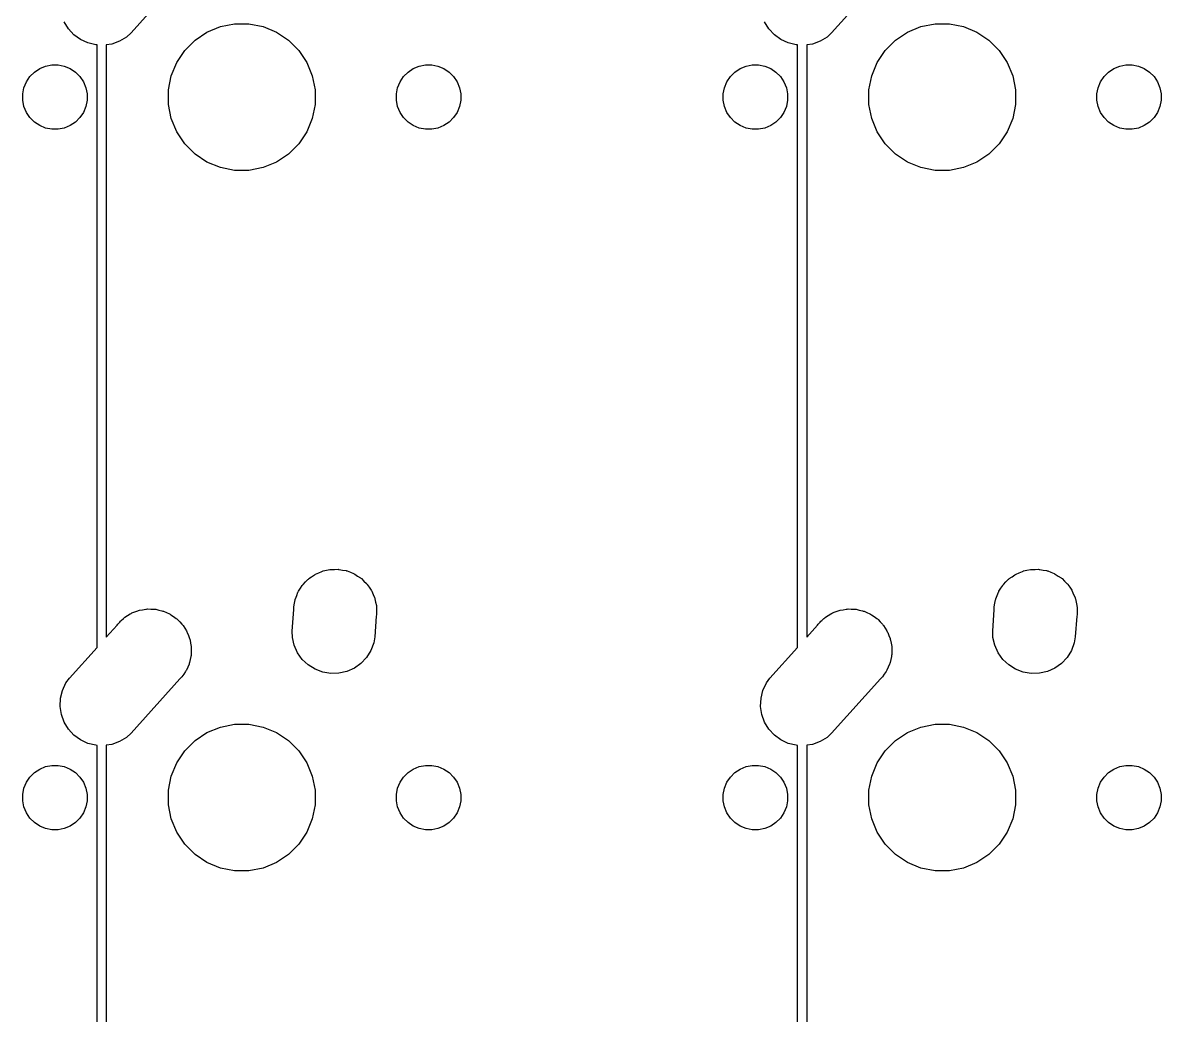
# Model space of a CAD drawing. Extents: x 74 to 207, y -150 to -40.
# Drawn here: x 115.49 to 146.45, y -93.23 to -66.24 of the extents above; entities that cross this region are included whole.
import ezdxf

# ---------------------------------------------------------------- set-up
doc = ezdxf.new("R2010")
doc.units = 0
doc.layers.add('BLACK', color=7, linetype='CONTINUOUS')

msp = doc.modelspace()

# ---------------------------------------------------------------- linework, layer by layer
at = {"layer": 'BLACK', "linetype": 'CONTINUOUS'}
for p, q in [((119.761, -65.0364), (118.434, -66.515)), ((138.811, -65.0364), (137.484, -66.515)), ((116.729, -66.4004), (116.614, -66.2109)), ((135.779, -66.4004), (135.664, -66.2109)), ((116.879, -66.5639), (116.729, -66.4004)), ((117.057, -66.695), (116.879, -66.5639)), ((118.434, -66.515), (118.312, -66.6271)), ((120.173, -66.7137), (120.499, -66.4955)), ((120.499, -66.4955), (120.862, -66.3452)), ((120.862, -66.3452), (121.247, -66.2686)), ((121.247, -66.2686), (121.64, -66.2686)), ((121.64, -66.2686), (122.025, -66.3452)), ((122.025, -66.3452), (122.388, -66.4955)), ((122.388, -66.4955), (122.715, -66.7137)), ((135.929, -66.5639), (135.779, -66.4004)), ((136.107, -66.695), (135.929, -66.5639)), ((137.484, -66.515), (137.362, -66.6271)), ((139.223, -66.7137), (139.549, -66.4955)), ((139.549, -66.4955), (139.912, -66.3452)), ((139.912, -66.3452), (140.297, -66.2686)), ((140.297, -66.2686), (140.69, -66.2686)), ((140.69, -66.2686), (141.075, -66.3452)), ((141.075, -66.3452), (141.438, -66.4955)), ((141.438, -66.4955), (141.765, -66.7137)), ((117.258, -66.7888), (117.057, -66.695)), ((117.473, -66.8415), (117.258, -66.7888)), ((117.509, -66.8431), (117.473, -66.8415)), ((117.509, -83.2273), (117.509, -66.8431)), ((117.914, -66.8177), (117.759, -66.8415)), ((117.759, -66.8415), (117.759, -82.9486)), ((118.122, -66.742), (117.914, -66.8177)), ((118.312, -66.6271), (118.122, -66.742)), ((119.895, -66.9915), (120.173, -66.7137)), ((122.715, -66.7137), (122.993, -66.9915)), ((136.308, -66.7888), (136.107, -66.695)), ((136.523, -66.8415), (136.308, -66.7888)), ((136.559, -66.8431), (136.523, -66.8415)), ((136.559, -83.2273), (136.559, -66.8431)), ((136.964, -66.8177), (136.809, -66.8415)), ((136.809, -66.8415), (136.809, -82.9486)), ((137.172, -66.742), (136.964, -66.8177)), ((137.362, -66.6271), (137.172, -66.742)), ((138.945, -66.9915), (139.223, -66.7137)), ((141.765, -66.7137), (142.043, -66.9915)), ((119.677, -67.318), (119.895, -66.9915)), ((122.993, -66.9915), (123.211, -67.318)), ((138.727, -67.318), (138.945, -66.9915)), ((142.043, -66.9915), (142.261, -67.318)), ((115.806, -67.5828), (115.949, -67.4871)), ((115.949, -67.4871), (116.109, -67.4211)), ((116.109, -67.4211), (116.278, -67.3875)), ((116.278, -67.3875), (116.45, -67.3875)), ((116.45, -67.3875), (116.619, -67.4211)), ((116.619, -67.4211), (116.778, -67.4871)), ((116.778, -67.4871), (116.922, -67.5828)), ((119.526, -67.6809), (119.677, -67.318)), ((123.211, -67.318), (123.361, -67.6809)), ((125.966, -67.5828), (126.109, -67.4871)), ((126.109, -67.4871), (126.269, -67.4211)), ((126.269, -67.4211), (126.438, -67.3875)), ((126.438, -67.3875), (126.61, -67.3875)), ((126.61, -67.3875), (126.779, -67.4211)), ((126.779, -67.4211), (126.938, -67.4871)), ((126.938, -67.4871), (127.082, -67.5828)), ((134.856, -67.5828), (134.999, -67.4871)), ((134.999, -67.4871), (135.159, -67.4211)), ((135.159, -67.4211), (135.328, -67.3875)), ((135.328, -67.3875), (135.5, -67.3875)), ((135.5, -67.3875), (135.669, -67.4211)), ((135.669, -67.4211), (135.828, -67.4871)), ((135.828, -67.4871), (135.972, -67.5828)), ((138.576, -67.6809), (138.727, -67.318)), ((142.261, -67.318), (142.411, -67.6809)), ((145.016, -67.5828), (145.159, -67.4871)), ((145.159, -67.4871), (145.319, -67.4211)), ((145.319, -67.4211), (145.488, -67.3875)), ((145.488, -67.3875), (145.66, -67.3875)), ((145.66, -67.3875), (145.829, -67.4211)), ((145.829, -67.4211), (145.988, -67.4871)), ((145.988, -67.4871), (146.132, -67.5828)), ((115.588, -67.848), (115.684, -67.7047)), ((115.684, -67.7047), (115.806, -67.5828)), ((116.922, -67.5828), (117.043, -67.7047)), ((117.043, -67.7047), (117.139, -67.848)), ((119.45, -68.0661), (119.526, -67.6809)), ((123.361, -67.6809), (123.438, -68.0661)), ((125.748, -67.848), (125.844, -67.7047)), ((125.844, -67.7047), (125.966, -67.5828)), ((127.082, -67.5828), (127.203, -67.7047)), ((127.203, -67.7047), (127.299, -67.848)), ((134.638, -67.848), (134.734, -67.7047)), ((134.734, -67.7047), (134.856, -67.5828)), ((135.972, -67.5828), (136.093, -67.7047)), ((136.093, -67.7047), (136.189, -67.848)), ((138.5, -68.0661), (138.576, -67.6809)), ((142.411, -67.6809), (142.488, -68.0661)), ((144.798, -67.848), (144.894, -67.7047)), ((144.894, -67.7047), (145.016, -67.5828)), ((146.132, -67.5828), (146.253, -67.7047)), ((146.253, -67.7047), (146.349, -67.848)), ((115.489, -68.1763), (115.522, -68.0073)), ((115.522, -68.0073), (115.588, -67.848)), ((117.139, -67.848), (117.205, -68.0073)), ((117.205, -68.0073), (117.239, -68.1763)), ((119.45, -68.4589), (119.45, -68.0661)), ((123.438, -68.0661), (123.438, -68.4589)), ((125.649, -68.1763), (125.682, -68.0073)), ((125.682, -68.0073), (125.748, -67.848)), ((127.299, -67.848), (127.365, -68.0073)), ((127.365, -68.0073), (127.399, -68.1763)), ((134.539, -68.1763), (134.572, -68.0073)), ((134.572, -68.0073), (134.638, -67.848)), ((136.189, -67.848), (136.255, -68.0073)), ((136.255, -68.0073), (136.289, -68.1763)), ((138.5, -68.4589), (138.5, -68.0661)), ((142.488, -68.0661), (142.488, -68.4589)), ((144.699, -68.1763), (144.732, -68.0073)), ((144.732, -68.0073), (144.798, -67.848)), ((146.349, -67.848), (146.415, -68.0073)), ((146.415, -68.0073), (146.449, -68.1763)), ((115.489, -68.3487), (115.489, -68.1763)), ((115.522, -68.5177), (115.489, -68.3487)), ((117.239, -68.3487), (117.205, -68.5177)), ((117.239, -68.1763), (117.239, -68.3487)), ((125.649, -68.3487), (125.649, -68.1763)), ((125.682, -68.5177), (125.649, -68.3487)), ((127.399, -68.3487), (127.365, -68.5177)), ((127.399, -68.1763), (127.399, -68.3487)), ((134.539, -68.3487), (134.539, -68.1763)), ((134.572, -68.5177), (134.539, -68.3487)), ((136.289, -68.3487), (136.255, -68.5177)), ((136.289, -68.1763), (136.289, -68.3487)), ((144.699, -68.3487), (144.699, -68.1763)), ((144.732, -68.5177), (144.699, -68.3487)), ((146.449, -68.3487), (146.415, -68.5177)), ((146.449, -68.1763), (146.449, -68.3487)), ((115.588, -68.677), (115.522, -68.5177)), ((115.684, -68.8203), (115.588, -68.677)), ((117.139, -68.677), (117.043, -68.8203)), ((117.205, -68.5177), (117.139, -68.677)), ((119.526, -68.8441), (119.45, -68.4589)), ((123.438, -68.4589), (123.361, -68.8441)), ((125.748, -68.677), (125.682, -68.5177)), ((125.844, -68.8203), (125.748, -68.677)), ((127.299, -68.677), (127.203, -68.8203)), ((127.365, -68.5177), (127.299, -68.677)), ((134.638, -68.677), (134.572, -68.5177)), ((134.734, -68.8203), (134.638, -68.677)), ((136.189, -68.677), (136.093, -68.8203)), ((136.255, -68.5177), (136.189, -68.677)), ((138.576, -68.8441), (138.5, -68.4589)), ((142.488, -68.4589), (142.411, -68.8441)), ((144.798, -68.677), (144.732, -68.5177)), ((144.894, -68.8203), (144.798, -68.677)), ((146.349, -68.677), (146.253, -68.8203)), ((146.415, -68.5177), (146.349, -68.677)), ((115.806, -68.9422), (115.684, -68.8203)), ((115.949, -69.0379), (115.806, -68.9422)), ((116.109, -69.1039), (115.949, -69.0379)), ((116.778, -69.0379), (116.619, -69.1039)), ((116.922, -68.9422), (116.778, -69.0379)), ((117.043, -68.8203), (116.922, -68.9422)), ((119.677, -69.207), (119.526, -68.8441)), ((123.361, -68.8441), (123.211, -69.207)), ((125.966, -68.9422), (125.844, -68.8203)), ((126.109, -69.0379), (125.966, -68.9422)), ((126.269, -69.1039), (126.109, -69.0379)), ((126.938, -69.0379), (126.779, -69.1039)), ((127.082, -68.9422), (126.938, -69.0379)), ((127.203, -68.8203), (127.082, -68.9422)), ((134.856, -68.9422), (134.734, -68.8203)), ((134.999, -69.0379), (134.856, -68.9422)), ((135.159, -69.1039), (134.999, -69.0379)), ((135.828, -69.0379), (135.669, -69.1039)), ((135.972, -68.9422), (135.828, -69.0379)), ((136.093, -68.8203), (135.972, -68.9422)), ((138.727, -69.207), (138.576, -68.8441)), ((142.411, -68.8441), (142.261, -69.207)), ((145.016, -68.9422), (144.894, -68.8203)), ((145.159, -69.0379), (145.016, -68.9422)), ((145.319, -69.1039), (145.159, -69.0379)), ((145.988, -69.0379), (145.829, -69.1039)), ((146.132, -68.9422), (145.988, -69.0379)), ((146.253, -68.8203), (146.132, -68.9422)), ((116.278, -69.1375), (116.109, -69.1039)), ((116.45, -69.1375), (116.278, -69.1375)), ((116.619, -69.1039), (116.45, -69.1375)), ((119.895, -69.5335), (119.677, -69.207)), ((123.211, -69.207), (122.993, -69.5335)), ((126.438, -69.1375), (126.269, -69.1039)), ((126.61, -69.1375), (126.438, -69.1375)), ((126.779, -69.1039), (126.61, -69.1375)), ((135.328, -69.1375), (135.159, -69.1039)), ((135.5, -69.1375), (135.328, -69.1375)), ((135.669, -69.1039), (135.5, -69.1375)), ((138.945, -69.5335), (138.727, -69.207)), ((142.261, -69.207), (142.043, -69.5335)), ((145.488, -69.1375), (145.319, -69.1039)), ((145.66, -69.1375), (145.488, -69.1375)), ((145.829, -69.1039), (145.66, -69.1375)), ((120.173, -69.8113), (119.895, -69.5335)), ((122.993, -69.5335), (122.715, -69.8113)), ((139.223, -69.8113), (138.945, -69.5335)), ((142.043, -69.5335), (141.765, -69.8113)), ((120.499, -70.0295), (120.173, -69.8113)), ((122.715, -69.8113), (122.388, -70.0295)), ((139.549, -70.0295), (139.223, -69.8113)), ((141.765, -69.8113), (141.438, -70.0295)), ((120.862, -70.1798), (120.499, -70.0295)), ((121.247, -70.2564), (120.862, -70.1798)), ((121.64, -70.2564), (121.247, -70.2564)), ((122.025, -70.1798), (121.64, -70.2564)), ((122.388, -70.0295), (122.025, -70.1798)), ((139.912, -70.1798), (139.549, -70.0295)), ((140.297, -70.2564), (139.912, -70.1798)), ((140.69, -70.2564), (140.297, -70.2564)), ((141.075, -70.1798), (140.69, -70.2564)), ((141.438, -70.0295), (141.075, -70.1798)), ((123.748, -81.1323), (123.84, -81.1112)), ((123.84, -81.1112), (123.857, -81.1107)), ((123.857, -81.1107), (123.873, -81.1075)), ((123.873, -81.1075), (123.967, -81.1075)), ((123.967, -81.1075), (124.062, -81.1047)), ((124.062, -81.1047), (124.078, -81.1075)), ((124.078, -81.1075), (124.095, -81.1075)), ((124.095, -81.1075), (124.187, -81.1259)), ((142.798, -81.1323), (142.89, -81.1112)), ((142.89, -81.1112), (142.907, -81.1107)), ((142.907, -81.1107), (142.923, -81.1075)), ((142.923, -81.1075), (143.017, -81.1075)), ((143.017, -81.1075), (143.112, -81.1047)), ((143.112, -81.1047), (143.128, -81.1075)), ((143.128, -81.1075), (143.145, -81.1075)), ((143.145, -81.1075), (143.237, -81.1259)), ((123.177, -81.4487), (123.241, -81.3801)), ((123.241, -81.3801), (123.255, -81.3704)), ((123.255, -81.3704), (123.267, -81.3587)), ((123.267, -81.3587), (123.345, -81.3063)), ((123.345, -81.3063), (123.422, -81.2516)), ((123.422, -81.2516), (123.437, -81.2448)), ((123.437, -81.2448), (123.451, -81.2355)), ((123.451, -81.2355), (123.538, -81.1994)), ((123.538, -81.1994), (123.624, -81.1608)), ((123.624, -81.1608), (123.64, -81.1571)), ((123.64, -81.1571), (123.656, -81.1507)), ((123.656, -81.1507), (123.748, -81.1323)), ((124.187, -81.1259), (124.28, -81.1416)), ((124.28, -81.1416), (124.296, -81.1475)), ((124.296, -81.1475), (124.312, -81.1507)), ((124.312, -81.1507), (124.399, -81.1868)), ((124.399, -81.1868), (124.487, -81.2203)), ((124.487, -81.2203), (124.501, -81.2292)), ((124.501, -81.2292), (124.517, -81.2355)), ((124.517, -81.2355), (124.595, -81.2879)), ((124.595, -81.2879), (124.675, -81.338)), ((124.675, -81.338), (124.687, -81.3494)), ((124.687, -81.3494), (124.701, -81.3587)), ((124.701, -81.3587), (124.768, -81.4253)), ((142.227, -81.4487), (142.291, -81.3801)), ((142.291, -81.3801), (142.305, -81.3704)), ((142.305, -81.3704), (142.317, -81.3587)), ((142.317, -81.3587), (142.395, -81.3063)), ((142.395, -81.3063), (142.472, -81.2516)), ((142.472, -81.2516), (142.487, -81.2448)), ((142.487, -81.2448), (142.501, -81.2355)), ((142.501, -81.2355), (142.588, -81.1994)), ((142.588, -81.1994), (142.674, -81.1608)), ((142.674, -81.1608), (142.69, -81.1571)), ((142.69, -81.1571), (142.706, -81.1507)), ((142.706, -81.1507), (142.798, -81.1323)), ((143.237, -81.1259), (143.33, -81.1416)), ((143.33, -81.1416), (143.346, -81.1475)), ((143.346, -81.1475), (143.362, -81.1507)), ((143.362, -81.1507), (143.449, -81.1868)), ((143.449, -81.1868), (143.537, -81.2203)), ((143.537, -81.2203), (143.551, -81.2292)), ((143.551, -81.2292), (143.567, -81.2355)), ((143.567, -81.2355), (143.645, -81.2879)), ((143.645, -81.2879), (143.725, -81.338)), ((143.725, -81.338), (143.737, -81.3494)), ((143.737, -81.3494), (143.751, -81.3587)), ((143.751, -81.3587), (143.818, -81.4253)), ((122.938, -81.8172), (122.972, -81.7291)), ((122.972, -81.7291), (122.98, -81.715)), ((122.98, -81.715), (122.987, -81.6996)), ((122.987, -81.6996), (123.039, -81.6212)), ((123.039, -81.6212), (123.089, -81.5413)), ((123.089, -81.5413), (123.101, -81.5292)), ((123.101, -81.5292), (123.11, -81.5154)), ((123.11, -81.5154), (123.177, -81.4487)), ((124.768, -81.4253), (124.836, -81.49)), ((124.836, -81.49), (124.846, -81.5036)), ((124.846, -81.5036), (124.858, -81.5154)), ((124.858, -81.5154), (124.91, -81.5938)), ((124.91, -81.5938), (124.965, -81.6706)), ((124.965, -81.6706), (124.971, -81.6858)), ((124.971, -81.6858), (124.981, -81.6996)), ((124.981, -81.6996), (125.017, -81.7868)), ((141.988, -81.8172), (142.022, -81.7291)), ((142.022, -81.7291), (142.03, -81.715)), ((142.03, -81.715), (142.037, -81.6996)), ((142.037, -81.6996), (142.089, -81.6212)), ((142.089, -81.6212), (142.139, -81.5413)), ((142.139, -81.5413), (142.151, -81.5292)), ((142.151, -81.5292), (142.16, -81.5154)), ((142.16, -81.5154), (142.227, -81.4487)), ((143.818, -81.4253), (143.886, -81.49)), ((143.886, -81.49), (143.896, -81.5036)), ((143.896, -81.5036), (143.908, -81.5154)), ((143.908, -81.5154), (143.96, -81.5938)), ((143.96, -81.5938), (144.015, -81.6706)), ((144.015, -81.6706), (144.021, -81.6858)), ((144.021, -81.6858), (144.031, -81.6996)), ((144.031, -81.6996), (144.067, -81.7868)), ((122.859, -82.1217), (122.877, -82.0292)), ((122.877, -82.0292), (122.893, -81.9362)), ((122.893, -81.9362), (122.899, -81.9207)), ((122.899, -81.9207), (122.902, -81.9043)), ((122.902, -81.9043), (122.938, -81.8172)), ((125.017, -81.7868), (125.055, -81.8728)), ((125.055, -81.8728), (125.059, -81.889)), ((125.059, -81.889), (125.066, -81.9043)), ((125.066, -81.9043), (125.084, -81.9969)), ((125.084, -81.9969), (125.105, -82.0888)), ((141.909, -82.1217), (141.927, -82.0292)), ((141.927, -82.0292), (141.943, -81.9362)), ((141.943, -81.9362), (141.949, -81.9207)), ((141.949, -81.9207), (141.952, -81.9043)), ((141.952, -81.9043), (141.988, -81.8172)), ((144.067, -81.7868), (144.105, -81.8728)), ((144.105, -81.8728), (144.109, -81.889)), ((144.109, -81.889), (144.116, -81.9043)), ((144.116, -81.9043), (144.134, -81.9969)), ((144.134, -81.9969), (144.155, -82.0888)), ((118.339, -82.3633), (118.411, -82.3155)), ((118.411, -82.3155), (118.434, -82.306)), ((118.434, -82.306), (118.455, -82.293)), ((118.455, -82.293), (118.536, -82.2637)), ((118.536, -82.2637), (118.616, -82.2307)), ((118.616, -82.2307), (118.64, -82.2259)), ((118.64, -82.2259), (118.664, -82.2173)), ((118.664, -82.2173), (118.749, -82.2043)), ((118.749, -82.2043), (118.833, -82.1875)), ((118.833, -82.1875), (118.858, -82.1875)), ((118.858, -82.1875), (118.883, -82.1837)), ((118.883, -82.1837), (118.969, -82.1875)), ((118.969, -82.1875), (119.055, -82.1875)), ((119.055, -82.1875), (119.079, -82.1924)), ((119.079, -82.1924), (119.104, -82.1935)), ((119.104, -82.1935), (119.188, -82.214)), ((119.188, -82.214), (119.272, -82.2307)), ((119.272, -82.2307), (119.295, -82.2403)), ((119.295, -82.2403), (119.319, -82.2462)), ((119.319, -82.2462), (119.397, -82.2826)), ((119.397, -82.2826), (119.477, -82.3155)), ((119.477, -82.3155), (119.497, -82.3294)), ((119.497, -82.3294), (119.52, -82.34)), ((119.52, -82.34), (119.589, -82.3909)), ((122.818, -82.7902), (122.859, -82.1938)), ((122.859, -82.1938), (122.859, -82.1217)), ((125.109, -82.3433), (125.101, -82.3815)), ((125.105, -82.0888), (125.106, -82.1054)), ((125.106, -82.1054), (125.109, -82.1217)), ((125.109, -82.1217), (125.109, -82.216)), ((125.109, -82.216), (125.11, -82.2548)), ((125.11, -82.2548), (125.109, -82.2712)), ((125.109, -82.2712), (125.109, -82.3433)), ((137.389, -82.3633), (137.461, -82.3155)), ((137.461, -82.3155), (137.484, -82.306)), ((137.484, -82.306), (137.505, -82.293)), ((137.505, -82.293), (137.586, -82.2637)), ((137.586, -82.2637), (137.666, -82.2307)), ((137.666, -82.2307), (137.69, -82.2259)), ((137.69, -82.2259), (137.714, -82.2173)), ((137.714, -82.2173), (137.799, -82.2043)), ((137.799, -82.2043), (137.883, -82.1875)), ((137.883, -82.1875), (137.908, -82.1875)), ((137.908, -82.1875), (137.933, -82.1837)), ((137.933, -82.1837), (138.019, -82.1875)), ((138.019, -82.1875), (138.105, -82.1875)), ((138.105, -82.1875), (138.129, -82.1924)), ((138.129, -82.1924), (138.154, -82.1935)), ((138.154, -82.1935), (138.238, -82.214)), ((138.238, -82.214), (138.322, -82.2307)), ((138.322, -82.2307), (138.345, -82.2403)), ((138.345, -82.2403), (138.369, -82.2462)), ((138.369, -82.2462), (138.447, -82.2826)), ((138.447, -82.2826), (138.527, -82.3155)), ((138.527, -82.3155), (138.547, -82.3294)), ((138.547, -82.3294), (138.57, -82.34)), ((138.57, -82.34), (138.639, -82.3909)), ((141.868, -82.7902), (141.909, -82.1938)), ((141.909, -82.1938), (141.909, -82.1217)), ((144.159, -82.3433), (144.151, -82.3815)), ((144.155, -82.0888), (144.156, -82.1054)), ((144.156, -82.1054), (144.159, -82.1217)), ((144.159, -82.1217), (144.159, -82.216)), ((144.159, -82.216), (144.16, -82.2548)), ((144.16, -82.2548), (144.159, -82.2712)), ((144.159, -82.2712), (144.159, -82.3433)), ((117.759, -82.9486), (118.053, -82.6208)), ((118.053, -82.6208), (118.07, -82.5954)), ((118.07, -82.5954), (118.127, -82.5385)), ((118.127, -82.5385), (118.143, -82.52)), ((118.143, -82.52), (118.166, -82.4995)), ((118.166, -82.4995), (118.227, -82.4387)), ((118.227, -82.4387), (118.247, -82.4248)), ((118.247, -82.4248), (118.266, -82.4079)), ((118.266, -82.4079), (118.339, -82.3633)), ((119.589, -82.3909), (119.661, -82.4387)), ((119.661, -82.4387), (119.679, -82.4563)), ((119.679, -82.4563), (119.699, -82.4711)), ((119.699, -82.4711), (119.757, -82.5346)), ((119.757, -82.5346), (119.818, -82.5954)), ((119.818, -82.5954), (119.831, -82.6161)), ((119.831, -82.6161), (119.848, -82.6346)), ((119.848, -82.6346), (119.893, -82.7081)), ((125.101, -82.3815), (125.062, -82.945)), ((136.809, -82.9486), (137.103, -82.6208)), ((137.103, -82.6208), (137.12, -82.5954)), ((137.12, -82.5954), (137.177, -82.5385)), ((137.177, -82.5385), (137.193, -82.52)), ((137.193, -82.52), (137.216, -82.4995)), ((137.216, -82.4995), (137.277, -82.4387)), ((137.277, -82.4387), (137.297, -82.4248)), ((137.297, -82.4248), (137.316, -82.4079)), ((137.316, -82.4079), (137.389, -82.3633)), ((138.639, -82.3909), (138.711, -82.4387)), ((138.711, -82.4387), (138.729, -82.4563)), ((138.729, -82.4563), (138.749, -82.4711)), ((138.749, -82.4711), (138.807, -82.5346)), ((138.807, -82.5346), (138.868, -82.5954)), ((138.868, -82.5954), (138.881, -82.6161)), ((138.881, -82.6161), (138.898, -82.6346)), ((138.898, -82.6346), (138.943, -82.7081)), ((144.151, -82.3815), (144.112, -82.945)), ((119.893, -82.7081), (119.941, -82.7796)), ((119.941, -82.7796), (119.95, -82.8027)), ((119.95, -82.8027), (119.963, -82.8241)), ((119.963, -82.8241), (119.993, -82.9049)), ((119.993, -82.9049), (120.026, -82.9843)), ((122.822, -82.9562), (122.818, -82.7902)), ((122.872, -83.1722), (122.822, -82.9562)), ((125.062, -82.945), (125.035, -83.1088)), ((138.943, -82.7081), (138.991, -82.7796)), ((138.991, -82.7796), (139, -82.8027)), ((139, -82.8027), (139.013, -82.8241)), ((139.013, -82.8241), (139.043, -82.9049)), ((139.043, -82.9049), (139.076, -82.9843)), ((141.872, -82.9562), (141.868, -82.7902)), ((141.922, -83.1722), (141.872, -82.9562)), ((144.112, -82.945), (144.085, -83.1088)), ((116.759, -84.0623), (117.509, -83.2273)), ((120.026, -82.9843), (120.03, -83.0088)), ((120.03, -83.0088), (120.039, -83.0323)), ((120.039, -83.0323), (120.052, -83.1174)), ((120.052, -83.1174), (120.069, -83.2017)), ((120.069, -83.2017), (120.069, -83.2267)), ((120.069, -83.2267), (120.073, -83.2514)), ((120.073, -83.2514), (120.069, -83.3373)), ((122.963, -83.3744), (122.872, -83.1722)), ((125.035, -83.1088), (124.956, -83.3159)), ((135.809, -84.0623), (136.559, -83.2273)), ((139.076, -82.9843), (139.08, -83.0088)), ((139.08, -83.0088), (139.089, -83.0323)), ((139.089, -83.0323), (139.102, -83.1174)), ((139.102, -83.1174), (139.119, -83.2017)), ((139.119, -83.2017), (139.119, -83.2267)), ((139.119, -83.2267), (139.123, -83.2514)), ((139.123, -83.2514), (139.119, -83.3373)), ((142.013, -83.3744), (141.922, -83.1722)), ((144.085, -83.1088), (144.006, -83.3159)), ((120.042, -83.5563), (120.026, -83.6406)), ((120.063, -83.4728), (120.042, -83.5563)), ((120.064, -83.4478), (120.063, -83.4728)), ((120.069, -83.4233), (120.064, -83.4478)), ((120.069, -83.3373), (120.069, -83.4233)), ((123.091, -83.555), (122.963, -83.3744)), ((123.253, -83.707), (123.091, -83.555)), ((124.838, -83.5037), (124.686, -83.6649)), ((124.956, -83.3159), (124.838, -83.5037)), ((139.092, -83.5563), (139.076, -83.6406)), ((139.113, -83.4728), (139.092, -83.5563)), ((139.114, -83.4478), (139.113, -83.4728)), ((139.119, -83.4233), (139.114, -83.4478)), ((139.119, -83.3373), (139.119, -83.4233)), ((142.141, -83.555), (142.013, -83.3744)), ((142.303, -83.707), (142.141, -83.555)), ((143.888, -83.5037), (143.736, -83.6649)), ((144.006, -83.3159), (143.888, -83.5037)), ((119.916, -83.8888), (119.865, -83.9582)), ((119.927, -83.8661), (119.916, -83.8888)), ((119.941, -83.8454), (119.927, -83.8661)), ((119.974, -83.766), (119.941, -83.8454)), ((120.01, -83.688), (119.974, -83.766)), ((120.016, -83.6637), (120.01, -83.688)), ((120.026, -83.6406), (120.016, -83.6637)), ((123.44, -83.8247), (123.253, -83.707)), ((123.647, -83.9034), (123.44, -83.8247)), ((124.303, -83.8842), (124.087, -83.9338)), ((124.506, -83.7934), (124.303, -83.8842)), ((124.686, -83.6649), (124.506, -83.7934)), ((138.966, -83.8888), (138.915, -83.9582)), ((138.977, -83.8661), (138.966, -83.8888)), ((138.991, -83.8454), (138.977, -83.8661)), ((139.024, -83.766), (138.991, -83.8454)), ((139.06, -83.688), (139.024, -83.766)), ((139.066, -83.6637), (139.06, -83.688)), ((139.076, -83.6406), (139.066, -83.6637)), ((142.49, -83.8247), (142.303, -83.707)), ((142.697, -83.9034), (142.49, -83.8247)), ((143.353, -83.8842), (143.137, -83.9338)), ((143.556, -83.7934), (143.353, -83.8842)), ((143.736, -83.6649), (143.556, -83.7934)), ((116.567, -84.397), (116.661, -84.1962)), ((116.661, -84.1962), (116.759, -84.0623)), ((119.761, -84.0864), (118.434, -85.565)), ((119.818, -84.0296), (119.761, -84.0864)), ((119.865, -83.9582), (119.818, -84.0296)), ((123.866, -83.9403), (123.647, -83.9034)), ((124.087, -83.9338), (123.866, -83.9403)), ((135.617, -84.397), (135.711, -84.1962)), ((135.711, -84.1962), (135.809, -84.0623)), ((138.811, -84.0864), (137.484, -85.565)), ((138.868, -84.0296), (138.811, -84.0864)), ((138.915, -83.9582), (138.868, -84.0296)), ((142.916, -83.9403), (142.697, -83.9034)), ((143.137, -83.9338), (142.916, -83.9403)), ((116.515, -84.6122), (116.567, -84.397)), ((135.565, -84.6122), (135.617, -84.397)), ((116.505, -84.8336), (116.515, -84.6122)), ((135.555, -84.8336), (135.565, -84.6122)), ((116.539, -85.0527), (116.505, -84.8336)), ((116.614, -85.2609), (116.539, -85.0527)), ((135.589, -85.0527), (135.555, -84.8336)), ((135.664, -85.2609), (135.589, -85.0527)), ((116.729, -85.4504), (116.614, -85.2609)), ((120.499, -85.5455), (120.862, -85.3952)), ((120.862, -85.3952), (121.247, -85.3186)), ((121.247, -85.3186), (121.64, -85.3186)), ((121.64, -85.3186), (122.025, -85.3952)), ((122.025, -85.3952), (122.388, -85.5455)), ((135.779, -85.4504), (135.664, -85.2609)), ((139.549, -85.5455), (139.912, -85.3952)), ((139.912, -85.3952), (140.297, -85.3186)), ((140.297, -85.3186), (140.69, -85.3186)), ((140.69, -85.3186), (141.075, -85.3952)), ((141.075, -85.3952), (141.438, -85.5455)), ((116.879, -85.6139), (116.729, -85.4504)), ((117.057, -85.745), (116.879, -85.6139)), ((117.258, -85.8388), (117.057, -85.745)), ((118.312, -85.6771), (118.122, -85.792)), ((118.434, -85.565), (118.312, -85.6771)), ((120.173, -85.7637), (120.499, -85.5455)), ((122.388, -85.5455), (122.715, -85.7637)), ((135.929, -85.6139), (135.779, -85.4504)), ((136.107, -85.745), (135.929, -85.6139)), ((136.308, -85.8388), (136.107, -85.745)), ((137.362, -85.6771), (137.172, -85.792)), ((137.484, -85.565), (137.362, -85.6771)), ((139.223, -85.7637), (139.549, -85.5455)), ((141.438, -85.5455), (141.765, -85.7637)), ((117.473, -85.8915), (117.258, -85.8388)), ((117.509, -85.8931), (117.473, -85.8915)), ((117.509, -102.277), (117.509, -85.8931)), ((117.914, -85.8677), (117.759, -85.8915)), ((117.759, -85.8915), (117.759, -101.999)), ((118.122, -85.792), (117.914, -85.8677)), ((119.677, -86.368), (119.895, -86.0415)), ((119.895, -86.0415), (120.173, -85.7637)), ((122.715, -85.7637), (122.993, -86.0415)), ((122.993, -86.0415), (123.211, -86.368)), ((136.523, -85.8915), (136.308, -85.8388)), ((136.559, -85.8931), (136.523, -85.8915)), ((136.559, -101.046), (136.559, -85.8931)), ((136.964, -85.8677), (136.809, -85.8915)), ((136.809, -85.8915), (136.809, -101.999)), ((137.172, -85.792), (136.964, -85.8677)), ((138.727, -86.368), (138.945, -86.0415)), ((138.945, -86.0415), (139.223, -85.7637)), ((141.765, -85.7637), (142.043, -86.0415)), ((142.043, -86.0415), (142.261, -86.368)), ((119.526, -86.7309), (119.677, -86.368)), ((123.211, -86.368), (123.361, -86.7309)), ((138.576, -86.7309), (138.727, -86.368)), ((142.261, -86.368), (142.411, -86.7309)), ((115.684, -86.7547), (115.806, -86.6328)), ((115.806, -86.6328), (115.949, -86.5371)), ((115.949, -86.5371), (116.109, -86.4711)), ((116.109, -86.4711), (116.278, -86.4375)), ((116.278, -86.4375), (116.45, -86.4375)), ((116.45, -86.4375), (116.619, -86.4711)), ((116.619, -86.4711), (116.778, -86.5371)), ((116.778, -86.5371), (116.922, -86.6328)), ((116.922, -86.6328), (117.043, -86.7547)), ((125.844, -86.7547), (125.966, -86.6328)), ((125.966, -86.6328), (126.109, -86.5371)), ((126.109, -86.5371), (126.269, -86.4711)), ((126.269, -86.4711), (126.438, -86.4375)), ((126.438, -86.4375), (126.61, -86.4375)), ((126.61, -86.4375), (126.779, -86.4711)), ((126.779, -86.4711), (126.938, -86.5371)), ((126.938, -86.5371), (127.082, -86.6328)), ((127.082, -86.6328), (127.203, -86.7547)), ((134.734, -86.7547), (134.856, -86.6328)), ((134.856, -86.6328), (134.999, -86.5371)), ((134.999, -86.5371), (135.159, -86.4711)), ((135.159, -86.4711), (135.328, -86.4375)), ((135.328, -86.4375), (135.5, -86.4375)), ((135.5, -86.4375), (135.669, -86.4711)), ((135.669, -86.4711), (135.828, -86.5371)), ((135.828, -86.5371), (135.972, -86.6328)), ((135.972, -86.6328), (136.093, -86.7547)), ((144.894, -86.7547), (145.016, -86.6328)), ((145.016, -86.6328), (145.159, -86.5371)), ((145.159, -86.5371), (145.319, -86.4711)), ((145.319, -86.4711), (145.488, -86.4375)), ((145.488, -86.4375), (145.66, -86.4375)), ((145.66, -86.4375), (145.829, -86.4711)), ((145.829, -86.4711), (145.988, -86.5371)), ((145.988, -86.5371), (146.132, -86.6328)), ((146.132, -86.6328), (146.253, -86.7547)), ((115.522, -87.0573), (115.588, -86.898)), ((115.588, -86.898), (115.684, -86.7547)), ((117.043, -86.7547), (117.139, -86.898)), ((117.139, -86.898), (117.205, -87.0573)), ((119.45, -87.1161), (119.526, -86.7309)), ((123.361, -86.7309), (123.438, -87.1161)), ((125.682, -87.0573), (125.748, -86.898)), ((125.748, -86.898), (125.844, -86.7547)), ((127.203, -86.7547), (127.299, -86.898)), ((127.299, -86.898), (127.365, -87.0573)), ((134.572, -87.0573), (134.638, -86.898)), ((134.638, -86.898), (134.734, -86.7547)), ((136.093, -86.7547), (136.189, -86.898)), ((136.189, -86.898), (136.255, -87.0573)), ((138.5, -87.1161), (138.576, -86.7309)), ((142.411, -86.7309), (142.488, -87.1161)), ((144.732, -87.0573), (144.798, -86.898)), ((144.798, -86.898), (144.894, -86.7547)), ((146.253, -86.7547), (146.349, -86.898)), ((146.349, -86.898), (146.415, -87.0573)), ((115.489, -87.2263), (115.522, -87.0573)), ((115.489, -87.3987), (115.489, -87.2263)), ((117.205, -87.0573), (117.239, -87.2263)), ((117.239, -87.2263), (117.239, -87.3987)), ((119.45, -87.5089), (119.45, -87.1161)), ((123.438, -87.1161), (123.438, -87.5089)), ((125.649, -87.2263), (125.682, -87.0573)), ((125.649, -87.3987), (125.649, -87.2263)), ((127.365, -87.0573), (127.399, -87.2263)), ((127.399, -87.2263), (127.399, -87.3987)), ((134.539, -87.2263), (134.572, -87.0573)), ((134.539, -87.3987), (134.539, -87.2263)), ((136.255, -87.0573), (136.289, -87.2263)), ((136.289, -87.2263), (136.289, -87.3987)), ((138.5, -87.5089), (138.5, -87.1161)), ((142.488, -87.1161), (142.488, -87.5089)), ((144.699, -87.2263), (144.732, -87.0573)), ((144.699, -87.3987), (144.699, -87.2263)), ((146.415, -87.0573), (146.449, -87.2263)), ((146.449, -87.2263), (146.449, -87.3987)), ((115.522, -87.5677), (115.489, -87.3987)), ((115.588, -87.727), (115.522, -87.5677)), ((117.205, -87.5677), (117.139, -87.727)), ((117.239, -87.3987), (117.205, -87.5677)), ((119.526, -87.8941), (119.45, -87.5089)), ((123.438, -87.5089), (123.361, -87.8941)), ((125.682, -87.5677), (125.649, -87.3987)), ((125.748, -87.727), (125.682, -87.5677)), ((127.365, -87.5677), (127.299, -87.727)), ((127.399, -87.3987), (127.365, -87.5677)), ((134.572, -87.5677), (134.539, -87.3987)), ((134.638, -87.727), (134.572, -87.5677)), ((136.255, -87.5677), (136.189, -87.727)), ((136.289, -87.3987), (136.255, -87.5677)), ((138.576, -87.8941), (138.5, -87.5089)), ((142.488, -87.5089), (142.411, -87.8941)), ((144.732, -87.5677), (144.699, -87.3987)), ((144.798, -87.727), (144.732, -87.5677)), ((146.415, -87.5677), (146.349, -87.727)), ((146.449, -87.3987), (146.415, -87.5677)), ((115.684, -87.8703), (115.588, -87.727)), ((115.806, -87.9922), (115.684, -87.8703)), ((117.043, -87.8703), (116.922, -87.9922)), ((117.139, -87.727), (117.043, -87.8703)), ((119.677, -88.257), (119.526, -87.8941)), ((123.361, -87.8941), (123.211, -88.257)), ((125.844, -87.8703), (125.748, -87.727)), ((125.966, -87.9922), (125.844, -87.8703)), ((127.203, -87.8703), (127.082, -87.9922)), ((127.299, -87.727), (127.203, -87.8703)), ((134.734, -87.8703), (134.638, -87.727)), ((134.856, -87.9922), (134.734, -87.8703)), ((136.093, -87.8703), (135.972, -87.9922)), ((136.189, -87.727), (136.093, -87.8703)), ((138.727, -88.257), (138.576, -87.8941)), ((142.411, -87.8941), (142.261, -88.257)), ((144.894, -87.8703), (144.798, -87.727)), ((145.016, -87.9922), (144.894, -87.8703)), ((146.253, -87.8703), (146.132, -87.9922)), ((146.349, -87.727), (146.253, -87.8703)), ((115.949, -88.0879), (115.806, -87.9922)), ((116.109, -88.1539), (115.949, -88.0879)), ((116.278, -88.1875), (116.109, -88.1539)), ((116.45, -88.1875), (116.278, -88.1875)), ((116.619, -88.1539), (116.45, -88.1875)), ((116.778, -88.0879), (116.619, -88.1539)), ((116.922, -87.9922), (116.778, -88.0879)), ((126.109, -88.0879), (125.966, -87.9922)), ((126.269, -88.1539), (126.109, -88.0879)), ((126.438, -88.1875), (126.269, -88.1539)), ((126.61, -88.1875), (126.438, -88.1875)), ((126.779, -88.1539), (126.61, -88.1875)), ((126.938, -88.0879), (126.779, -88.1539)), ((127.082, -87.9922), (126.938, -88.0879)), ((134.999, -88.0879), (134.856, -87.9922)), ((135.159, -88.1539), (134.999, -88.0879)), ((135.328, -88.1875), (135.159, -88.1539)), ((135.5, -88.1875), (135.328, -88.1875)), ((135.669, -88.1539), (135.5, -88.1875)), ((135.828, -88.0879), (135.669, -88.1539)), ((135.972, -87.9922), (135.828, -88.0879)), ((145.159, -88.0879), (145.016, -87.9922)), ((145.319, -88.1539), (145.159, -88.0879)), ((145.488, -88.1875), (145.319, -88.1539)), ((145.66, -88.1875), (145.488, -88.1875)), ((145.829, -88.1539), (145.66, -88.1875)), ((145.988, -88.0879), (145.829, -88.1539)), ((146.132, -87.9922), (145.988, -88.0879)), ((119.895, -88.5835), (119.677, -88.257)), ((123.211, -88.257), (122.993, -88.5835)), ((138.945, -88.5835), (138.727, -88.257)), ((142.261, -88.257), (142.043, -88.5835)), ((120.173, -88.8613), (119.895, -88.5835)), ((122.993, -88.5835), (122.715, -88.8613)), ((139.223, -88.8613), (138.945, -88.5835)), ((142.043, -88.5835), (141.765, -88.8613)), ((120.499, -89.0795), (120.173, -88.8613)), ((120.862, -89.2298), (120.499, -89.0795)), ((122.388, -89.0795), (122.025, -89.2298)), ((122.715, -88.8613), (122.388, -89.0795)), ((139.549, -89.0795), (139.223, -88.8613)), ((139.912, -89.2298), (139.549, -89.0795)), ((141.438, -89.0795), (141.075, -89.2298)), ((141.765, -88.8613), (141.438, -89.0795)), ((121.247, -89.3064), (120.862, -89.2298)), ((121.64, -89.3064), (121.247, -89.3064)), ((122.025, -89.2298), (121.64, -89.3064)), ((140.297, -89.3064), (139.912, -89.2298)), ((140.69, -89.3064), (140.297, -89.3064)), ((141.075, -89.2298), (140.69, -89.3064))]:
    msp.add_line(p, q, dxfattribs=at)

doc.saveas('drawing.dxf')
